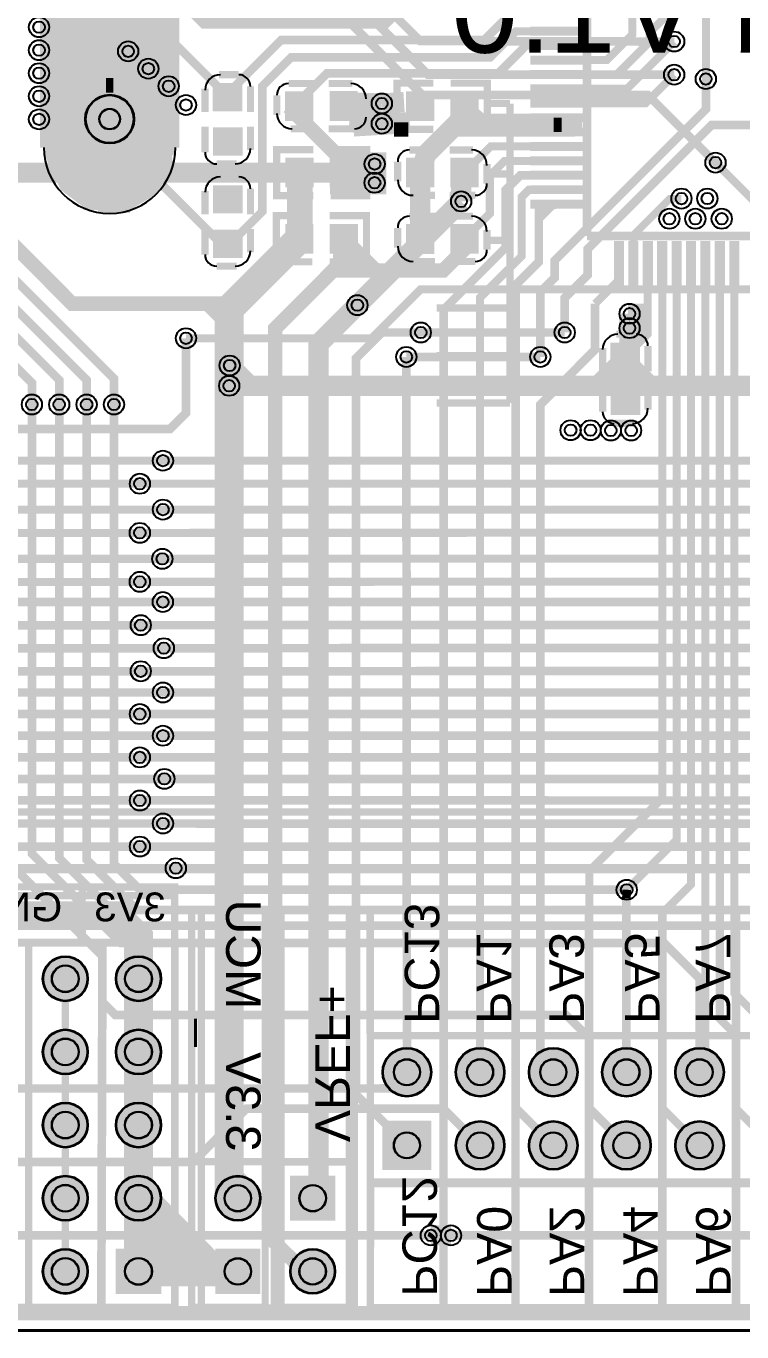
# Model space of a CAD drawing. Header units: millimetres. Extents: x -2 to 136, y -52 to 51.
# Drawn here: x 60.15 to 85, y -45.05 to 0.29 of the extents above; entities that cross this region are included whole.
import ezdxf

# ---------------------------------------------------------------- set-up
doc = ezdxf.new("R2010")
doc.units = ezdxf.units.MM
for name, color, linetype, true_color in [('BoardOutline', 7, 'Continuous', 0xff00ff), ('BottomLayer', 7, 'Continuous', 0x0000ff), ('BottomSilkLayer', 7, 'Continuous', 0x808000), ('BottomSolderLayer', 7, 'Continuous', 0xaa00ff), ('Hole', 7, 'Continuous', 0x222222), ('Multi-Layer', 7, 'Continuous', 0xc0c0c0), ('TopLayer', 7, 'Continuous', 0xff0000), ('TopPasterLayer', 7, 'Continuous', 0x808080), ('TopSilkLayer', 7, 'Continuous', 0xffff00), ('TopSolderLayer', 7, 'Continuous', 0x800080)]:
    doc.layers.add(name, color=color, linetype=linetype, true_color=true_color)
doc.styles.get("Standard").update_dxf_attribs({"font": 'arial.ttf'})

msp = doc.modelspace()

# ---------------------------------------------------------------- hatches: boundary and pattern name
at = {"layer": 'BottomSolderLayer'}
for points in [[(62.2, -2.941, 1), (63.901, -2.941, 1)], [(60.724, -32.789, 1), (62.299, -32.789, 1)], [(63.264, -32.789, 1), (64.839, -32.789, 1)], [(60.724, -35.329, 1), (62.299, -35.329, 1)], [(63.264, -35.329, 1), (64.839, -35.329, 1)], [(72.52, -36.035, 1), (74.221, -36.035, 1)], [(75.06, -36.035, 1), (76.761, -36.035, 1)], [(77.6, -36.035, 1), (79.301, -36.035, 1)], [(80.14, -36.035, 1), (81.842, -36.035, 1)], [(82.68, -36.035, 1), (84.382, -36.035, 1)], [(60.724, -37.869, 1), (62.299, -37.869, 1)], [(63.264, -37.869, 1), (64.839, -37.869, 1)], [(72.519, -39.424), (72.519, -37.722), (74.22, -37.722), (74.22, -39.424)], [(75.06, -38.575, 1), (76.761, -38.575, 1)], [(77.6, -38.575, 1), (79.301, -38.575, 1)], [(80.14, -38.575, 1), (81.842, -38.575, 1)], [(82.68, -38.575, 1), (84.382, -38.575, 1)], [(60.724, -40.409, 1), (62.299, -40.409, 1)], [(63.264, -40.409, 1), (64.839, -40.409, 1)], [(66.715, -40.411, 1), (68.286, -40.411, 1)], [(69.315, -39.624), (70.885, -39.624), (70.885, -41.194), (69.315, -41.194)], [(60.724, -42.949, 1), (62.299, -42.949, 1)], [(63.264, -43.736), (63.264, -42.162), (64.839, -42.162), (64.839, -43.736)], [(68.285, -43.737), (66.715, -43.737), (66.715, -42.166), (68.285, -42.166)], [(69.314, -42.949, 1), (70.884, -42.949, 1)]]:
    msp.add_hatch(color=256, dxfattribs=at).paths.add_polyline_path(points)
at = {"layer": 'Multi-Layer'}
for points in [[(62.225, -2.941, 1), (63.876, -2.941, 1)], [(60.749, -32.789, 1), (62.273, -32.789, 1)], [(63.289, -32.789, 1), (64.813, -32.789, 1)], [(60.749, -35.329, 1), (62.273, -35.329, 1)], [(63.289, -35.329, 1), (64.813, -35.329, 1)], [(72.545, -36.035, 1), (74.196, -36.035, 1)], [(75.085, -36.035, 1), (76.736, -36.035, 1)], [(77.625, -36.035, 1), (79.276, -36.035, 1)], [(80.165, -36.035, 1), (81.816, -36.035, 1)], [(82.705, -36.035, 1), (84.356, -36.035, 1)], [(60.749, -37.869, 1), (62.273, -37.869, 1)], [(63.289, -37.869, 1), (64.813, -37.869, 1)], [(72.544, -39.399), (72.544, -37.748), (74.195, -37.748), (74.195, -39.399)], [(75.085, -38.575, 1), (76.736, -38.575, 1)], [(77.625, -38.575, 1), (79.276, -38.575, 1)], [(80.165, -38.575, 1), (81.816, -38.575, 1)], [(82.705, -38.575, 1), (84.356, -38.575, 1)], [(60.749, -40.409, 1), (62.273, -40.409, 1)], [(63.289, -40.409, 1), (64.813, -40.409, 1)], [(66.741, -40.411, 1), (68.261, -40.411, 1)], [(69.34, -39.649), (70.86, -39.649), (70.86, -41.169), (69.34, -41.169)], [(60.749, -42.949, 1), (62.273, -42.949, 1)], [(63.289, -43.711), (63.289, -42.187), (64.813, -42.187), (64.813, -43.711)], [(68.26, -43.711), (66.74, -43.711), (66.74, -42.192), (68.26, -42.192)], [(69.339, -42.949, 1), (70.859, -42.949, 1)]]:
    msp.add_hatch(color=256, dxfattribs=at).paths.add_polyline_path(points)
at = {"layer": 'TopLayer'}
for points in [[(77.794, -0.041), (77.794, 0.259), (79.417, 0.259), (79.417, -0.041)], [(77.794, -0.541), (77.794, -0.241), (79.417, -0.241), (79.417, -0.541)], [(77.794, -1.041), (77.794, -0.741), (79.417, -0.741), (79.417, -1.041)], [(77.794, -1.541), (77.794, -1.241), (79.417, -1.241), (79.417, -1.541)], [(66.655, -2.644), (66.655, -1.714), (67.635, -1.714), (67.635, -2.644)], [(77.794, -2.041), (77.794, -1.741), (79.417, -1.741), (79.417, -2.041)], [(69.167, -2.002), (70.097, -2.002), (70.097, -2.981), (69.167, -2.981)], [(70.709, -1.996), (71.639, -1.996), (71.639, -2.976), (70.709, -2.976)], [(73.363, -2.007), (74.293, -2.007), (74.293, -2.987), (73.363, -2.987)], [(74.905, -2.007), (75.835, -2.007), (75.835, -2.987), (74.905, -2.987)], [(77.794, -2.541), (77.794, -2.241), (79.417, -2.241), (79.417, -2.541)], [(75.649, -2.751), (79.449, -2.751), (79.449, -3.5), (75.649, -3.5), (75.649, -2.751)], [(77.794, -3.041), (77.794, -2.741), (79.417, -2.741), (79.417, -3.041)], [(66.66, -4.185), (66.66, -3.256), (67.64, -3.256), (67.64, -4.185)], [(77.794, -3.541), (77.794, -3.241), (79.417, -3.241), (79.417, -3.541)], [(77.794, -4.041), (77.794, -3.741), (79.417, -3.741), (79.417, -4.041)], [(70.104, -5.291), (69.174, -5.291), (69.174, -4.311), (70.104, -4.311)], [(70.701, -4.1), (72.652, -4.1), (72.652, -5.55), (70.701, -5.55), (70.701, -4.1)], [(71.645, -5.291), (70.716, -5.291), (70.716, -4.311), (71.645, -4.311)], [(73.363, -4.31), (74.293, -4.31), (74.293, -5.29), (73.363, -5.29)], [(74.905, -4.305), (75.835, -4.305), (75.835, -5.285), (74.905, -5.285)], [(77.794, -4.541), (77.794, -4.241), (79.417, -4.241), (79.417, -4.541)], [(77.794, -5.041), (77.794, -4.741), (79.417, -4.741), (79.417, -5.041)], [(67.64, -5.263), (67.64, -6.193), (66.66, -6.193), (66.66, -5.263)], [(77.794, -5.541), (77.794, -5.241), (79.417, -5.241), (79.417, -5.541)], [(77.794, -6.041), (77.794, -5.741), (79.417, -5.741), (79.417, -6.041)], [(69.17, -6.607), (70.1, -6.607), (70.1, -7.586), (69.17, -7.586)], [(70.711, -6.607), (71.641, -6.607), (71.641, -7.586), (70.711, -7.586)], [(74.295, -7.595), (73.365, -7.595), (73.365, -6.615), (74.295, -6.615)], [(75.836, -7.59), (74.907, -7.59), (74.907, -6.61), (75.836, -6.61)], [(67.645, -6.805), (67.645, -7.735), (66.665, -7.735), (66.665, -6.805)], [(80.884, -8.828), (80.583, -8.828), (80.583, -7.205), (80.884, -7.205)], [(81.384, -8.828), (81.084, -8.828), (81.084, -7.205), (81.384, -7.205)], [(81.884, -8.828), (81.583, -8.828), (81.583, -7.205), (81.884, -7.205)], [(82.384, -8.828), (82.084, -8.828), (82.084, -7.205), (82.384, -7.205)], [(82.884, -8.828), (82.583, -8.828), (82.583, -7.205), (82.884, -7.205)], [(83.384, -8.828), (83.084, -8.828), (83.084, -7.205), (83.384, -7.205)], [(83.884, -8.828), (83.583, -8.828), (83.583, -7.205), (83.884, -7.205)], [(84.384, -8.828), (84.084, -8.828), (84.084, -7.205), (84.384, -7.205)], [(84.884, -8.828), (84.583, -8.828), (84.583, -7.205), (84.884, -7.205)], [(81.049, -9.35), (81.6, -9.35), (81.6, -10.351), (81.049, -10.351), (81.049, -9.35)], [(81.44, -10.722), (81.44, -11.652), (80.46, -11.652), (80.46, -10.722)], [(81.445, -12.263), (81.445, -13.193), (80.465, -13.193), (80.465, -12.263)]]:
    msp.add_hatch(color=256, dxfattribs=at).paths.add_polyline_path(points)
at = {"layer": 'TopPasterLayer'}
for points in [[(77.794, -0.041), (77.794, 0.259), (79.417, 0.259), (79.417, -0.041)], [(77.794, -0.541), (77.794, -0.241), (79.417, -0.241), (79.417, -0.541)], [(77.794, -1.041), (77.794, -0.741), (79.417, -0.741), (79.417, -1.041)], [(77.794, -1.541), (77.794, -1.241), (79.417, -1.241), (79.417, -1.541)], [(66.655, -2.644), (66.655, -1.714), (67.635, -1.714), (67.635, -2.644)], [(77.794, -2.041), (77.794, -1.741), (79.417, -1.741), (79.417, -2.041)], [(69.167, -2.002), (70.097, -2.002), (70.097, -2.981), (69.167, -2.981)], [(70.709, -1.996), (71.639, -1.996), (71.639, -2.976), (70.709, -2.976)], [(73.363, -2.007), (74.293, -2.007), (74.293, -2.987), (73.363, -2.987)], [(74.905, -2.007), (75.835, -2.007), (75.835, -2.987), (74.905, -2.987)], [(77.794, -2.541), (77.794, -2.241), (79.417, -2.241), (79.417, -2.541)], [(77.794, -3.041), (77.794, -2.741), (79.417, -2.741), (79.417, -3.041)], [(66.66, -4.185), (66.66, -3.256), (67.64, -3.256), (67.64, -4.185)], [(77.794, -3.541), (77.794, -3.241), (79.417, -3.241), (79.417, -3.541)], [(77.794, -4.041), (77.794, -3.741), (79.417, -3.741), (79.417, -4.041)], [(70.104, -5.291), (69.174, -5.291), (69.174, -4.311), (70.104, -4.311)], [(71.645, -5.291), (70.716, -5.291), (70.716, -4.311), (71.645, -4.311)], [(73.363, -4.31), (74.293, -4.31), (74.293, -5.29), (73.363, -5.29)], [(74.905, -4.305), (75.835, -4.305), (75.835, -5.285), (74.905, -5.285)], [(77.794, -4.541), (77.794, -4.241), (79.417, -4.241), (79.417, -4.541)], [(77.794, -5.041), (77.794, -4.741), (79.417, -4.741), (79.417, -5.041)], [(67.64, -5.263), (67.64, -6.193), (66.66, -6.193), (66.66, -5.263)], [(77.794, -5.541), (77.794, -5.241), (79.417, -5.241), (79.417, -5.541)], [(77.794, -6.041), (77.794, -5.741), (79.417, -5.741), (79.417, -6.041)], [(69.17, -6.607), (70.1, -6.607), (70.1, -7.586), (69.17, -7.586)], [(70.711, -6.607), (71.641, -6.607), (71.641, -7.586), (70.711, -7.586)], [(74.295, -7.595), (73.365, -7.595), (73.365, -6.615), (74.295, -6.615)], [(75.836, -7.59), (74.907, -7.59), (74.907, -6.61), (75.836, -6.61)], [(67.645, -6.805), (67.645, -7.735), (66.665, -7.735), (66.665, -6.805)], [(80.884, -8.828), (80.583, -8.828), (80.583, -7.205), (80.884, -7.205)], [(81.384, -8.828), (81.084, -8.828), (81.084, -7.205), (81.384, -7.205)], [(81.884, -8.828), (81.583, -8.828), (81.583, -7.205), (81.884, -7.205)], [(82.384, -8.828), (82.084, -8.828), (82.084, -7.205), (82.384, -7.205)], [(82.884, -8.828), (82.583, -8.828), (82.583, -7.205), (82.884, -7.205)], [(83.384, -8.828), (83.084, -8.828), (83.084, -7.205), (83.384, -7.205)], [(83.884, -8.828), (83.583, -8.828), (83.583, -7.205), (83.884, -7.205)], [(84.384, -8.828), (84.084, -8.828), (84.084, -7.205), (84.384, -7.205)], [(84.884, -8.828), (84.583, -8.828), (84.583, -7.205), (84.884, -7.205)], [(81.44, -10.722), (81.44, -11.652), (80.46, -11.652), (80.46, -10.722)], [(81.445, -12.263), (81.445, -13.193), (80.465, -13.193), (80.465, -12.263)]]:
    msp.add_hatch(color=256, dxfattribs=at).paths.add_polyline_path(points)
at = {"layer": 'TopSilkLayer'}
for points in [[(60.751, -4.2), (65.351, -4.2), (65.351, 3), (60.751, 3)], [(63.051, -6.1), (62.151, -6.1), (62.151, -3.6), (62.95, -4.1), (62.851, -5.5)], [(62.151, -6), (62.151, -3.8), (60.751, -4.1), (61.351, -5.4)], [(62.65, -4.1), (62.65, -6.2), (63.751, -6.2), (63.751, -3.8)], [(63.751, -6.1), (64.751, -5.5), (65.25, -4.5), (65.151, -3.7), (63.551, -4.1)]]:
    msp.add_hatch(color=256, dxfattribs=at).paths.add_polyline_path(points)
at = {"layer": 'TopSolderLayer'}
for points in [[(77.657, -0.046), (77.657, 0.264), (79.555, 0.264), (79.555, -0.046)], [(77.657, -0.545), (77.657, -0.236), (79.555, -0.236), (79.555, -0.545)], [(77.657, -1.046), (77.657, -0.736), (79.555, -0.736), (79.555, -1.046)], [(77.657, -1.545), (77.657, -1.236), (79.555, -1.236), (79.555, -1.545)], [(66.628, -2.668), (66.628, -1.69), (67.662, -1.69), (67.662, -2.668)], [(77.657, -2.046), (77.657, -1.736), (79.555, -1.736), (79.555, -2.046)], [(62.2, -2.941, 1), (63.901, -2.941, 1)], [(69.142, -1.976), (70.123, -1.976), (70.123, -3.007), (69.142, -3.007)], [(70.684, -1.971), (71.664, -1.971), (71.664, -3.002), (70.684, -3.002)], [(73.338, -1.981), (74.319, -1.981), (74.319, -3.012), (73.338, -3.012)], [(74.88, -1.981), (75.86, -1.981), (75.86, -3.012), (74.88, -3.012)], [(77.657, -2.545), (77.657, -2.236), (79.555, -2.236), (79.555, -2.545)], [(77.657, -3.046), (77.657, -2.736), (79.555, -2.736), (79.555, -3.046)], [(66.633, -4.21), (66.633, -3.231), (67.667, -3.231), (67.667, -4.21)], [(77.657, -3.545), (77.657, -3.236), (79.555, -3.236), (79.555, -3.545)], [(77.657, -4.046), (77.657, -3.736), (79.555, -3.736), (79.555, -4.046)], [(70.129, -5.316), (69.149, -5.316), (69.149, -4.285), (70.129, -4.285)], [(71.671, -5.316), (70.69, -5.316), (70.69, -4.285), (71.671, -4.285)], [(73.338, -4.285), (74.319, -4.285), (74.319, -5.316), (73.338, -5.316)], [(74.88, -4.28), (75.86, -4.28), (75.86, -5.311), (74.88, -5.311)], [(77.657, -4.545), (77.657, -4.236), (79.555, -4.236), (79.555, -4.545)], [(77.657, -5.046), (77.657, -4.736), (79.555, -4.736), (79.555, -5.046)], [(67.667, -5.239), (67.667, -6.217), (66.634, -6.217), (66.634, -5.239)], [(77.657, -5.545), (77.657, -5.236), (79.555, -5.236), (79.555, -5.545)], [(77.657, -6.046), (77.657, -5.736), (79.555, -5.736), (79.555, -6.046)], [(67.672, -6.781), (67.672, -7.759), (66.639, -7.759), (66.639, -6.781)], [(69.145, -6.581), (70.125, -6.581), (70.125, -7.612), (69.145, -7.612)], [(70.686, -6.581), (71.667, -6.581), (71.667, -7.612), (70.686, -7.612)], [(74.32, -7.62), (73.34, -7.62), (73.34, -6.589), (74.32, -6.589)], [(75.862, -7.615), (74.881, -7.615), (74.881, -6.584), (75.862, -6.584)], [(80.909, -8.853), (80.558, -8.853), (80.558, -7.179), (80.909, -7.179)], [(81.409, -8.853), (81.058, -8.853), (81.058, -7.179), (81.409, -7.179)], [(81.909, -8.853), (81.558, -8.853), (81.558, -7.179), (81.909, -7.179)], [(82.409, -8.853), (82.058, -8.853), (82.058, -7.179), (82.409, -7.179)], [(82.909, -8.853), (82.558, -8.853), (82.558, -7.179), (82.909, -7.179)], [(83.409, -8.853), (83.058, -8.853), (83.058, -7.179), (83.409, -7.179)], [(83.909, -8.853), (83.558, -8.853), (83.558, -7.179), (83.909, -7.179)], [(84.409, -8.853), (84.058, -8.853), (84.058, -7.179), (84.409, -7.179)], [(84.909, -8.853), (84.558, -8.853), (84.558, -7.179), (84.909, -7.179)], [(81.467, -10.698), (81.467, -11.676), (80.433, -11.676), (80.433, -10.698)], [(81.472, -12.239), (81.472, -13.217), (80.439, -13.217), (80.439, -12.239)], [(60.724, -32.789, 1), (62.299, -32.789, 1)], [(63.264, -32.789, 1), (64.839, -32.789, 1)], [(60.724, -35.329, 1), (62.299, -35.329, 1)], [(63.264, -35.329, 1), (64.839, -35.329, 1)], [(72.52, -36.035, 1), (74.221, -36.035, 1)], [(75.06, -36.035, 1), (76.761, -36.035, 1)], [(77.6, -36.035, 1), (79.301, -36.035, 1)], [(80.14, -36.035, 1), (81.842, -36.035, 1)], [(82.68, -36.035, 1), (84.382, -36.035, 1)], [(60.724, -37.869, 1), (62.299, -37.869, 1)], [(63.264, -37.869, 1), (64.839, -37.869, 1)], [(72.519, -39.424), (72.519, -37.722), (74.22, -37.722), (74.22, -39.424)], [(75.06, -38.575, 1), (76.761, -38.575, 1)], [(77.6, -38.575, 1), (79.301, -38.575, 1)], [(80.14, -38.575, 1), (81.842, -38.575, 1)], [(82.68, -38.575, 1), (84.382, -38.575, 1)], [(60.724, -40.409, 1), (62.299, -40.409, 1)], [(63.264, -40.409, 1), (64.839, -40.409, 1)], [(66.715, -40.411, 1), (68.286, -40.411, 1)], [(69.315, -39.624), (70.885, -39.624), (70.885, -41.194), (69.315, -41.194)], [(60.724, -42.949, 1), (62.299, -42.949, 1)], [(63.264, -43.736), (63.264, -42.162), (64.839, -42.162), (64.839, -43.736)], [(68.285, -43.737), (66.715, -43.737), (66.715, -42.166), (68.285, -42.166)], [(69.314, -42.949, 1), (70.884, -42.949, 1)]]:
    msp.add_hatch(color=256, dxfattribs=at).paths.add_polyline_path(points)

# ---------------------------------------------------------------- linework, layer by layer
at = {"layer": 'BoardOutline', "const_width": 0.1}
msp.add_lwpolyline([(127, -45), (8, -45)], dxfattribs=at)
at = {"layer": 'BottomLayer'}
for points, const_width in [([(84.082, -4.453), (81.729, -2.1), (80.9, -2.1), (73.9, -2.1), (69.35, 2.45), (66.251, 5.549), (66.251, 10.351)], 0.3), ([(82.65, -1.4), (74.101, -1.4), (67.899, 4.799), (67.899, 10.3)], 0.3), ([(82.65, -0.25), (73.834, -0.233), (69.2, 4.4), (69.2, 10.3)], 0.3), ([(80.249, 3.099), (83.051, 3.099), (83.55, 2.6), (83.749, 2.401), (83.749, -1.549)], 0.28), ([(88.73, -2.151), (88.73, -7.52), (87.6, -8.65), (87.4, -8.85), (84.65, -8.85), (73.85, -8.85), (72.45, -10.25), (72.149, -10.551), (65.7, -10.551)], 0.28), ([(71.45, -4.801), (55.006, -4.801)], 0.7), ([(72.25, -4.501), (71.951, -4.801), (70.599, -4.801)], 0.7), ([(72.248, -5.151), (71.897, -4.801), (70.95, -4.801)], 0.7), ([(71.9, -4.8), (72.2, -4.5)], 0.5), ([(72.25, -4.501), (72.25, -5.149), (72.248, -5.151)], 0.7), ([(71.45, -4.801), (71.897, -4.801), (72.248, -5.151)], 0.5), ([(75.253, -5.799), (71.65, -9.4)], 0.7), ([(67.2, -12.2), (67.5, -12.2), (93.2, -12.2), (94.1, -11.3), (94.1, -6.901)], 0.7), ([(81.1, -9.7), (81.1, -12.2)], 0.7), ([(81.1, -10.2), (81.1, -9.7)], 0.7), ([(73.851, -10.351), (78.849, -10.351)], 0.3), ([(67.216, -11.499), (67.216, -12.184), (67.201, -12.2)], 0.7), ([(67.216, -11.499), (67.917, -12.2), (68.4, -12.2)], 0.7), ([(78.001, -11.199), (73.35, -11.199)], 0.3), ([(80.899, -11.3), (80, -12.2), (79.7, -12.2)], 0.7), ([(80.899, -11.3), (81.798, -12.2), (82.2, -12.2)], 0.7), ([(80.991, -38.575), (79.7, -37.284), (79.7, -34.85), (78.9, -34.05), (63.25, -34.05), (62.8, -33.6), (62.8, -32), (59.401, -28.601), (59.401, -12.85)], 0.3), ([(83.531, -36.035), (83.531, -32.781), (82.3, -31.55), (63.45, -31.55), (60.351, -28.45), (60.351, -12.85)], 0.3), ([(88.611, -36.035), (88.611, -32.66), (86.9, -30.95), (63.65, -30.95), (61.3, -28.6), (61.3, -12.85)], 0.3), ([(88.611, -38.575), (89.901, -37.285), (89.901, -31.552), (88.75, -30.401), (64.003, -30.401), (62.25, -28.651), (62.25, -12.85)], 0.3), ([(81.001, -29.7), (64.1, -29.7), (63.5, -29.1), (63.2, -28.8), (63.2, -12.85)], 0.3), ([(64.9, -14.801), (101.7, -14.8)], 0.28), ([(64.1, -15.601), (103.7, -15.6)], 0.28), ([(64.9, -16.5), (100.3, -16.5)], 0.28), ([(64.097, -17.308), (98.5, -17.3)], 0.28), ([(64.879, -18.209), (100.7, -18.2)], 0.28), ([(64.097, -19.009), (98.999, -18.999)], 0.28), ([(64.897, -19.708), (98.2, -19.7)], 0.3), ([(64.13, -20.513), (97.3, -20.5)], 0.3), ([(64.93, -21.313), (96.2, -21.3)], 0.3), ([(64.13, -22.113), (95.5, -22.1)], 0.3), ([(64.9, -22.85), (92.95, -22.85)], 0.3), ([(64.1, -23.599), (92.25, -23.6)], 0.3), ([(64.9, -24.351), (91.5, -24.35)], 0.3), ([(64.1, -25.103), (90.75, -25.1)], 0.3), ([(64.95, -25.85), (90.1, -25.85)], 0.3), ([(64.1, -26.599), (89.25, -26.6)], 0.3), ([(64.9, -27.399), (88.65, -27.4)], 0.3), ([(64.1, -28.199), (87.9, -28.2)], 0.3), ([(65.349, -28.951), (87.25, -28.95)], 0.3), ([(73.371, -36.035), (72.806, -36.6), (54.64, -36.6)], 0.3), ([(72.451, -36.599), (73.801, -36.599)], 0.3), ([(75.911, -38.575), (74.636, -37.3), (67.8, -37.3), (65.95, -39.15), (53.645, -39.15)], 0.3), ([(116.551, -38.575), (116.551, -43.299), (115.45, -44.4), (57.7, -44.4)], 0.5), ([(51.959, -41.7), (74.201, -41.699)], 0.3), ([(74.9, -41.699), (74.201, -41.699)], 0.7)]:
    msp.add_lwpolyline(points, dxfattribs=dict(at, const_width=const_width))
at = {"layer": 'BottomSilkLayer'}
for points, const_width in [([(65.301, -31.501), (65.301, -29.901), (55.151, -29.901), (55.15, -31.55)], 0.25), ([(62.05, -29.95), (62.05, -31.5)], 0.25), ([(65.9, -39.15), (65.9, -30.4)], 0.25), ([(65.9, -30.4), (68.45, -30.4)], 0.25), ([(68.45, -30.4), (68.45, -39.15)], 0.25), ([(69, -39.15), (69, -30.4)], 0.25), ([(69, -30.4), (71.55, -30.4)], 0.25), ([(71.55, -30.4), (71.55, -39.15)], 0.25), ([(72.083, -34.708), (72.083, -30.396), (122.882, -30.396), (122.882, -34.758)], 0.25), ([(74.632, -30.507), (74.632, -44.058)], 0.28), ([(77.133, -30.408), (77.133, -44.158)], 0.28), ([(79.682, -30.358), (79.682, -44.158)], 0.28), ([(82.232, -30.358), (82.232, -44.158)], 0.28), ([(84.783, -30.408), (84.783, -44.108), (84.733, -44.158)], 0.28), ([(60.25, -31.55), (55.2, -31.55), (55.15, -31.6)], 0.25), ([(65.3, -31.55), (65.3, -44.2), (60.2, -44.2)], 0.25), ([(60.25, -31.55), (65.3, -31.55)], 0.25), ([(62.8, -31.6), (62.761, -44.145)], 0.3), ([(122.898, -34.76), (72.099, -34.76)], 0.25), ([(72.099, -34.76), (72.099, -39.91)], 0.25), ([(65.9, -39.1), (65.9, -39.141), (68.45, -39.141), (68.45, -38.938)], 0.25), ([(68.45, -39.1), (68.45, -44.2)], 0.25), ([(69, -39.1), (69, -44.2), (71.55, -44.2), (71.55, -39.1)], 0.25), ([(68.45, -44.2), (65.9, -44.2), (65.9, -39.15)], 0.25), ([(69, -39.15), (71.55, -39.15)], 0.25), ([(122.848, -39.76), (122.848, -39.91), (72.099, -39.91), (72.1, -39.857)], 0.25), ([(122.848, -39.91), (122.848, -44.21), (72.099, -44.21), (72.099, -39.91)], 0.25), ([(55.15, -44.2), (60.2, -44.2)], 0.25)]:
    msp.add_lwpolyline(points, dxfattribs=dict(at, const_width=const_width))
at = {"layer": 'BottomSolderLayer'}
for centre, radius in [((63.051, -2.941), 0.851), ((63.051, -2.941), 0.361), ((61.511, -32.789), 0.787), ((64.051, -32.789), 0.787), ((61.511, -32.789), 0.472), ((64.051, -32.789), 0.472), ((61.511, -35.329), 0.787), ((61.511, -35.329), 0.472), ((64.051, -35.329), 0.787), ((64.051, -35.329), 0.472), ((73.371, -36.035), 0.851), ((75.911, -36.035), 0.851), ((78.451, -36.035), 0.851), ((80.991, -36.035), 0.851), ((83.531, -36.035), 0.851), ((73.371, -36.035), 0.458), ((75.911, -36.035), 0.458), ((78.451, -36.035), 0.458), ((80.991, -36.035), 0.458), ((83.531, -36.035), 0.458), ((61.511, -37.869), 0.787), ((64.051, -37.869), 0.787), ((61.511, -37.869), 0.472), ((64.051, -37.869), 0.472), ((75.911, -38.575), 0.851), ((78.451, -38.575), 0.851), ((80.991, -38.575), 0.851), ((83.531, -38.575), 0.851), ((73.37, -38.573), 0.458), ((75.911, -38.575), 0.458), ((78.451, -38.575), 0.458), ((80.991, -38.575), 0.458), ((83.531, -38.575), 0.458), ((61.511, -40.409), 0.787), ((64.051, -40.409), 0.787), ((67.501, -40.411), 0.785), ((61.511, -40.409), 0.472), ((64.051, -40.409), 0.472), ((67.501, -40.411), 0.465), ((70.1, -40.409), 0.465), ((61.511, -42.949), 0.787), ((61.511, -42.949), 0.472), ((64.051, -42.949), 0.472), ((67.5, -42.951), 0.465), ((70.099, -42.949), 0.785), ((70.099, -42.949), 0.465)]:
    msp.add_circle(centre, radius, dxfattribs=at)
at = {"layer": 'Hole'}
for centre in [(60.599, 0.251), (60.599, -0.549), (63.693, -0.589), (82.649, -0.249), (60.599, -1.349), (64.394, -1.191), (82.649, -1.4), (83.749, -1.549), (65.1, -1.801), (60.599, -2.149), (65.7, -2.451), (72.499, -2.4), (60.599, -2.949), (72.499, -3.101), (72.25, -4.501), (84.082, -4.453), (72.248, -5.151), (75.253, -5.799), (82.901, -5.702), (83.8, -5.7), (82.482, -6.401), (83.383, -6.401), (84.3, -6.401), (71.651, -9.401), (81.1, -9.7), (65.7, -10.551), (73.851, -10.351), (78.849, -10.351), (81.1, -10.198), (67.216, -11.499), (73.35, -11.199), (78.001, -11.199), (67.201, -12.2), (60.351, -12.85), (61.3, -12.85), (62.25, -12.85), (63.2, -12.85), (79.053, -13.744), (79.746, -13.744), (80.452, -13.752), (81.153, -13.752), (64.9, -14.801), (64.1, -15.601), (64.9, -16.5), (64.097, -17.308), (64.879, -18.209), (64.097, -19.009), (64.897, -19.708), (64.13, -20.513), (64.93, -21.313), (64.13, -22.113), (64.9, -22.85), (64.1, -23.599), (64.9, -24.351), (64.1, -25.103), (64.95, -25.85), (64.1, -26.599), (64.9, -27.399), (64.1, -28.199), (65.349, -28.951), (81.001, -29.7), (74.201, -41.699), (74.9, -41.699)]:
    msp.add_circle(centre, 0.2, dxfattribs=at)
at = {"layer": 'Multi-Layer'}
for centre, radius in [((60.599, 0.251), 0.35), ((82.649, -0.249), 0.35), ((60.599, -0.549), 0.35), ((63.693, -0.589), 0.35), ((64.394, -1.191), 0.35), ((60.599, -1.349), 0.35), ((82.649, -1.4), 0.35), ((83.749, -1.549), 0.35), ((60.599, -2.149), 0.35), ((65.1, -1.801), 0.35), ((63.051, -2.941), 0.826), ((65.7, -2.451), 0.35), ((72.499, -2.4), 0.35), ((60.599, -2.949), 0.35), ((63.051, -2.941), 0.351), ((72.499, -3.101), 0.35), ((72.25, -4.501), 0.35), ((84.082, -4.453), 0.35), ((72.248, -5.151), 0.35), ((82.901, -5.702), 0.35), ((83.8, -5.7), 0.35), ((75.253, -5.799), 0.35), ((82.482, -6.401), 0.35), ((83.383, -6.401), 0.35), ((84.3, -6.401), 0.35), ((71.651, -9.401), 0.35), ((81.1, -9.7), 0.35), ((81.1, -10.198), 0.35), ((65.7, -10.551), 0.35), ((73.851, -10.351), 0.35), ((78.849, -10.351), 0.35), ((73.35, -11.199), 0.35), ((78.001, -11.199), 0.35), ((67.216, -11.499), 0.35), ((67.201, -12.2), 0.35), ((60.351, -12.85), 0.35), ((61.3, -12.85), 0.35), ((62.25, -12.85), 0.35), ((63.2, -12.85), 0.35), ((79.053, -13.744), 0.35), ((79.746, -13.744), 0.35), ((80.452, -13.752), 0.35), ((81.153, -13.752), 0.35), ((64.9, -14.801), 0.35), ((64.1, -15.601), 0.35), ((64.9, -16.5), 0.35), ((64.097, -17.308), 0.35), ((64.879, -18.209), 0.35), ((64.097, -19.009), 0.35), ((64.897, -19.708), 0.35), ((64.13, -20.513), 0.35), ((64.93, -21.313), 0.35), ((64.13, -22.113), 0.35), ((64.9, -22.85), 0.35), ((64.1, -23.599), 0.35), ((64.9, -24.351), 0.35), ((64.1, -25.103), 0.35), ((64.95, -25.85), 0.35), ((64.1, -26.599), 0.35), ((64.9, -27.399), 0.35), ((64.1, -28.199), 0.35), ((65.349, -28.951), 0.35), ((81.001, -29.7), 0.35), ((61.511, -32.789), 0.762), ((64.051, -32.789), 0.762), ((61.511, -32.789), 0.457), ((64.051, -32.789), 0.457), ((61.511, -35.329), 0.762), ((61.511, -35.329), 0.457), ((64.051, -35.329), 0.762), ((64.051, -35.329), 0.457), ((73.371, -36.035), 0.826), ((75.911, -36.035), 0.826), ((78.451, -36.035), 0.826), ((80.991, -36.035), 0.826), ((83.531, -36.035), 0.826), ((73.371, -36.035), 0.445), ((75.911, -36.035), 0.445), ((78.451, -36.035), 0.445), ((80.991, -36.035), 0.445), ((83.531, -36.035), 0.445), ((61.511, -37.869), 0.762), ((64.051, -37.869), 0.762), ((61.511, -37.869), 0.457), ((64.051, -37.869), 0.457), ((75.911, -38.575), 0.826), ((78.451, -38.575), 0.826), ((80.991, -38.575), 0.826), ((83.531, -38.575), 0.826), ((73.37, -38.573), 0.445), ((75.911, -38.575), 0.445), ((78.451, -38.575), 0.445), ((80.991, -38.575), 0.445), ((83.531, -38.575), 0.445), ((61.511, -40.409), 0.762), ((64.051, -40.409), 0.762), ((67.501, -40.411), 0.76), ((61.511, -40.409), 0.457), ((64.051, -40.409), 0.457), ((67.501, -40.411), 0.45), ((70.1, -40.409), 0.45), ((74.201, -41.699), 0.35), ((74.9, -41.699), 0.35), ((61.511, -42.949), 0.762), ((61.511, -42.949), 0.457), ((64.051, -42.949), 0.457), ((67.5, -42.951), 0.45), ((70.099, -42.949), 0.76), ((70.099, -42.949), 0.45)]:
    msp.add_circle(centre, radius, dxfattribs=at)
at = {"layer": 'TopLayer'}
for points, const_width in [([(38.461, 16.51), (36.65, 14.699), (36.65, 6.197), (37.751, 5.1), (39.2, 5.1), (39.7, 4.6), (39.7, 3.099), (40.3, 2.499), (41.999, 2.499), (43.5, 1.001), (43.5, -7.958), (52.138, -16.5), (64.9, -16.5)], 0.28), ([(63.2, -12.85), (63.2, -11.95), (58.4, -7.15), (58.4, 13.85)], 0.3), ([(62.25, -12.85), (62.25, -12), (57.8, -7.55), (57.8, 12.1)], 0.3), ([(61.3, -12.85), (61.3, -12.001), (57.15, -7.85), (57.15, 9.751)], 0.3), ([(38.461, 8.89), (39.751, 7.6), (41.75, 7.6), (44.9, 4.45), (44.9, -7.2), (52.501, -14.801), (64.9, -14.801)], 0.28), ([(60.351, -12.85), (60.351, -12.1), (56.5, -8.25), (56.5, 7.2)], 0.3), ([(67.201, -9.535), (67.285, -9.35), (61.748, -9.35), (59.35, -6.946), (59.35, 4.856), (60.705, 6.198), (66.162, 6.198), (66.657, 6.706)], 0.5), ([(41.001, 6.35), (44.2, 3.151), (44.2, -0.7), (44.2, -7.6), (45.5, -8.9), (52.201, -15.601), (64.1, -15.601)], 0.28), ([(73.835, 1.697), (72.589, 0.45), (66.349, 0.45), (65.8, 1.001), (65.801, 6.198)], 0.5), ([(65.349, -28.951), (33.951, -28.951), (32.2, -27.2), (32.2, -2.05), (38.149, 3.899), (38.461, 3.81)], 0.3), ([(64.1, -28.199), (34.399, -28.199), (32.75, -26.55), (32.75, -2.6), (37.9, 2.55), (39.3, 2.55), (40.58, 1.27), (41.001, 1.27)], 0.3), ([(78.606, -0.892), (80.308, -0.892), (81.2, 0), (81.2, 0.867), (82.631, 2.299)], 0.28), ([(63.051, 1.941), (67.15, -2.159), (67.15, -2.179)], 0.3), ([(64.9, -27.399), (34.799, -27.399), (33.3, -25.9), (33.3, -3.15), (37.72, 1.27), (38.461, 1.27)], 0.3), ([(82.631, 0.899), (81.8, 0.068), (81.8, -0.25), (80.658, -1.392), (78.606, -1.392)], 0.28), ([(76.768, 0.518), (76.768, 0.518), (76.05, -0.2), (69, -0.2), (67.076, -2.123), (67.15, -2.18)], 0.3), ([(64.1, -26.599), (35.299, -26.599), (33.85, -25.15), (33.85, -3.7), (37.55, 0), (39.731, 0), (41.001, -1.27)], 0.3), ([(77.063, 0.013), (77.063, 0.013), (76.25, -0.8), (69.35, -0.8), (68.35, -1.8), (68.35, -6.15), (67.218, -7.282), (67.15, -7.27)], 0.3), ([(77.064, 0.013), (77.16, 0.109), (78.606, 0.109)], 0.28), ([(77.407, -0.493), (77.407, -0.493), (76.55, -1.35), (70.6, -1.35), (69.632, -2.318), (69.632, -2.492)], 0.3), ([(77.407, -0.493), (77.508, -0.391), (78.606, -0.391)], 0.28), ([(82.649, -0.249), (81.008, -1.89), (78.606, -1.89)], 0.28), ([(64.95, -25.85), (35.9, -25.85), (34.4, -24.35), (34.4, -4.55), (37.68, -1.27), (38.461, -1.27)], 0.3), ([(82.649, -1.4), (81.659, -2.39), (78.606, -2.39)], 0.28), ([(83.75, -1.55), (83.75, -2.6), (78.5, -7.85), (78.5, -8.45), (78, -8.95), (78, -10.1)], 0.3), ([(71.192, -4.803), (71.192, -4.435), (69.449, -2.693), (69.647, -2.495)], 0.51), ([(71.17, -2.35), (72.5, -2.4)], 0.7), ([(72.5, -2.4), (73.27, -2.35)], 0.7), ([(73.83, -4.801), (74.044, -4.158), (75.446, -2.756), (75.37, -2.502)], 0.7), ([(75.37, -2.503), (76.149, -3.175), (76.149, -3.299)], 0.5), ([(64.1, -25.103), (36.503, -25.103), (34.95, -23.55), (34.95, -5.2), (37.6, -2.55), (39.741, -2.55), (41.001, -3.81)], 0.3), ([(71.368, -3.051), (72.5, -3.1)], 0.7), ([(71.57, -3.148), (73.155, -3.051)], 0.7), ([(72.5, -3.1), (73.468, -3.051)], 0.7), ([(67.15, -7.269), (66.919, -7.269), (66.25, -6.6), (63.051, -3.401), (63.051, -2.941)], 0.3), ([(73.104, -3.1), (71.518, -3.198)], 0.7), ([(72.917, -3.299), (73.417, -3.299)], 0.5), ([(74.826, -3.5), (75.027, -3.299), (79.206, -3.299)], 0.5), ([(78.606, -2.891), (78.606, -3.391)], 0.28), ([(90.8, -3.15), (83.95, -3.15), (79.65, -7.45), (79.65, -8.35), (78.85, -9.15), (78.85, -10.35)], 0.3), ([(64.9, -24.351), (37.051, -24.351), (35.5, -22.8), (35.5, -6.05), (37.74, -3.81), (38.461, -3.81)], 0.3), ([(78.606, -3.891), (76.279, -3.891), (75.37, -4.801)], 0.28), ([(69.653, -7.1), (69.653, -4.801), (69.658, -4.709)], 0.9), ([(71.179, -4.801), (71.933, -4.801), (72.25, -4.5)], 0.5), ([(73.83, -7.1), (73.83, -4.8)], 0.7), ([(75.37, -4.801), (75.256, -4.915), (75.253, -5.799)], 0.7), ([(78.606, -4.392), (76.758, -4.392), (76.4, -4.75), (76.25, -4.9), (76.25, -6.05), (76.25, -6.219), (75.37, -7.099)], 0.28), ([(84.082, -4.453), (86.233, -6.604), (86.233, -8.016)], 0.28), ([(64.1, -23.599), (37.549, -23.599), (36.05, -22.1), (36.05, -6.65), (37.6, -5.1), (39.751, -5.1), (41.001, -6.35)], 0.3), ([(77.135, -5.065), (77.135, -5.065), (76.8, -5.4), (76.8, -7.4), (74.65, -9.55), (74.65, -37.314), (75.911, -38.575)], 0.3), ([(77.135, -5.065), (77.308, -4.892), (78.606, -4.892)], 0.3), ([(77.351, -5.9), (77.351, -5.649), (77.5, -5.5), (77.61, -5.39), (78.606, -5.39)], 0.28), ([(77.35, -5.9), (77.35, -5.9), (77.35, -7.7), (75.911, -9.139), (75.911, -36.035)], 0.28), ([(78.606, -5.89), (77.95, -6.05), (77.95, -7.899), (77.15, -8.7), (77.15, -37.275), (78.451, -38.575)], 0.3), ([(78, -6.35), (78.4, -5.95)], 0.3), ([(81.234, -8.016), (81.234, -6.966), (82.498, -5.702), (82.901, -5.702)], 0.26), ([(64.9, -22.85), (38, -22.85), (36.6, -21.45), (36.6, -8.211), (38.461, -6.35)], 0.3), ([(67.2, -12.501), (67.201, -9.535), (69.639, -7.097)], 1), ([(71.176, -7.102), (71.05, -7.278), (71.05, -7.951), (68.8, -10.211), (68.8, -41.961), (69.819, -42.969), (70.3, -42.969)], 0.5), ([(71.192, -7.105), (72.289, -8.202), (74.623, -8.202), (75.492, -7.333), (75.37, -7.1)], 0.5), ([(38.461, -8.89), (39.751, -7.6), (42.4, -7.6), (52.107, -17.308), (64.097, -17.308)], 0.28), ([(71.176, -7.823), (71.91, -7.823), (72.289, -8.202)], 0.5), ([(72.289, -8.202), (70.8, -8.202), (70.526, -8.476)], 0.5), ([(82.233, -8.016), (82.233, -26.517), (79.7, -29.05), (79.7, -37.284), (80.991, -38.575)], 0.28), ([(79.901, -9.35), (80.734, -8.517), (80.734, -8.016)], 0.28), ([(80.95, -11.189), (81.732, -10.406), (81.732, -8.016)], 0.28), ([(82.733, -8.016), (82.733, -27.968), (81.001, -29.7)], 0.28), ([(83.233, -8.016), (83.233, -29.517), (82.25, -30.5), (82.25, -37.294), (83.531, -38.575)], 0.28), ([(83.734, -8.016), (83.734, -35.832), (83.531, -36.035)], 0.28), ([(84.234, -8.016), (84.234, -34.184), (84.8, -34.75), (84.8, -37.305), (86.071, -38.575)], 0.28), ([(84.735, -8.016), (84.735, -33.285), (86.071, -34.621), (86.071, -36.035)], 0.28), ([(41.001, -8.89), (39.7, -10.191), (39.7, -12.2), (40.201, -12.7), (45.499, -12.7), (51.808, -19.009), (64.097, -19.009)], 0.28), ([(71.65, -9.4), (70.3, -10.749), (70.3, -40.429)], 0.7), ([(66.299, -9.35), (67.198, -10.249), (67.201, -10.249)], 0.3), ([(79.9, -9.351), (79.9, -9.351), (79.9, -10.946), (78.001, -12.86), (78.001, -35.499), (78.451, -36.035)], 0.3), ([(81.1, -9.7), (81.1, -11.125), (81.1, -11.184)], 0.7), ([(78.001, -10.099), (78, -11.2)], 0.3), ([(81.1, -10.2), (81.552, -10.201), (81.654, -10.099)], 0.3), ([(65.7, -10.551), (65.7, -13.15), (65.3, -13.55), (65.149, -13.701), (60.899, -13.701)], 0.3), ([(73.851, -10.351), (72.499, -10.351), (71.6, -11.25), (71.6, -36.805), (73.371, -38.575)], 0.3), ([(80.95, -11.189), (81.1, -11.039), (81.1, -10.198)], 0.3), ([(81.1, -10.7), (81.6, -10.2)], 0.3), ([(41.001, -11.43), (45.23, -11.43), (52.009, -18.209), (64.879, -18.209)], 0.28), ([(73.371, -36.035), (73.35, -11.2)], 0.3), ([(67.2, -13.2), (67.2, -12.501)], 1), ([(67.201, -40.429), (67.2, -13.2)], 1), ([(60.899, -13.701), (53, -13.701)], 0.3), ([(41.001, -13.97), (39.7, -15.271), (39.7, -19.8), (40.2, -20.3), (49.9, -20.3), (50.913, -21.313), (64.93, -21.313)], 0.3), ([(41.001, -16.51), (48.21, -16.51), (51.408, -19.708), (64.897, -19.708)], 0.3), ([(41.001, -19.05), (49.65, -19.05), (51.113, -20.513), (64.13, -20.513)], 0.3), ([(43.929, -21.798), (43.929, -21.57), (44.7, -20.8), (49.2, -20.8), (50.513, -22.113), (64.13, -22.113)], 0.3), ([(81, -29.7), (80.991, -30)], 0.3), ([(80.991, -30), (80.991, -36.035)], 0.3), ([(46.8, -30.599), (63.299, -30.599), (64.051, -31.351), (64.051, -32.789)], 1), ([(64.051, -32.789), (64.051, -42.949)], 1), ([(61.511, -32.789), (61.511, -42.949)], 0.25), ([(74.9, -41.699), (116.901, -41.699), (117.85, -40.75), (117.85, -37.85), (116.551, -36.551), (116.551, -36.035)], 0.3), ([(67.201, -42.951), (67.067, -43.084), (64.051, -40.02), (64.051, -37.869)], 0.7), ([(67.318, -39.499), (67.917, -40.089)], 0.5), ([(64.051, -40.409), (64.051, -41.372), (65.649, -42.969)], 0.7), ([(64.051, -40.409), (66.612, -42.969), (67.201, -42.969)], 0.7), ([(74.201, -41.699), (74.9, -41.699)], 0.7), ([(64.051, -42.949), (64.072, -42.969), (67.201, -42.969)], 1)]:
    msp.add_lwpolyline(points, dxfattribs=dict(at, const_width=const_width))
at = {"layer": 'TopSilkLayer'}
for points, const_width in [([(79.622, 7.219), (79.622, -7)], 0.305), ([(60.765, 2.929), (60.765, -3.929)], 0.254), ([(65.337, -3.929), (65.337, 2.929)], 0.254), ([(66.845, -1.4), (67.531, -1.4)], 0.25), ([(61.781, -1.516), (64.321, -1.516)], 0.254), ([(63.051, -1.516), (63.051, -2.024)], 0.254), ([(66.363, -2.695), (66.363, -1.882)], 0.25), ([(67.938, -1.806), (67.938, -2.67), (67.938, -2.695)], 0.25), ([(69.261, -1.704), (70.124, -1.704), (70.15, -1.704)], 0.25), ([(70.658, -1.704), (71.471, -1.704)], 0.25), ([(74.282, -1.696), (73.028, -1.696), (73.028, -3.297), (74.282, -3.297)], 0.25), ([(74.884, -1.696), (74.9, -1.696), (76.162, -1.696), (76.162, -3.297), (74.884, -3.297)], 0.25), ([(68.854, -2.797), (68.854, -2.111)], 0.25), ([(71.953, -2.187), (71.953, -2.873)], 0.25), ([(76.95, -2.4), (76.2, -2.4)], 0.25), ([(76.95, -2.4), (76.95, -12.8)], 0.25), ([(66.363, -4.092), (66.363, -3.228), (66.363, -3.203)], 0.25), ([(67.938, -3.203), (67.938, -4.016)], 0.25), ([(70.15, -3.279), (69.337, -3.279)], 0.25), ([(71.547, -3.279), (70.683, -3.279), (70.658, -3.279)], 0.25), ([(70.125, -5.601), (70.109, -5.601), (68.847, -5.601), (68.847, -4.001), (70.125, -4.001)], 0.25), ([(70.727, -5.601), (71.981, -5.601), (71.981, -4.001), (70.727, -4.001)], 0.25), ([(73.457, -4.013), (74.321, -4.013), (74.346, -4.013)], 0.25), ([(74.854, -4.013), (75.667, -4.013)], 0.25), ([(67.455, -4.498), (66.769, -4.498)], 0.25), ([(73.051, -5.105), (73.051, -4.42)], 0.25), ([(76.149, -4.496), (76.149, -5.182)], 0.25), ([(66.845, -4.95), (67.531, -4.95)], 0.25), ([(76.15, -4.85), (76.95, -4.85)], 0.25), ([(66.363, -6.246), (66.363, -5.433)], 0.25), ([(67.938, -5.357), (67.938, -6.22), (67.938, -6.246)], 0.25), ([(74.346, -5.588), (73.533, -5.588)], 0.25), ([(75.743, -5.588), (74.879, -5.588), (74.854, -5.588)], 0.25), ([(70.089, -6.296), (68.835, -6.296), (68.835, -7.897), (70.089, -7.897)], 0.25), ([(70.691, -6.296), (70.706, -6.296), (71.969, -6.296), (71.969, -7.897), (70.691, -7.897)], 0.25), ([(73.457, -6.312), (74.321, -6.312), (74.346, -6.312)], 0.25), ([(74.854, -6.312), (75.667, -6.312)], 0.25), ([(66.363, -7.643), (66.363, -6.779), (66.363, -6.754)], 0.25), ([(67.938, -6.754), (67.938, -7.567)], 0.25), ([(73.051, -7.404), (73.051, -6.718)], 0.25), ([(76.149, -6.795), (76.149, -7.48)], 0.25), ([(76.15, -7.15), (76.95, -7.15)], 0.25), ([(93.84, -7), (79.622, -7)], 0.305), ([(67.455, -8.049), (66.769, -8.049)], 0.25), ([(74.346, -7.887), (73.533, -7.887)], 0.25), ([(75.743, -7.887), (74.879, -7.887), (74.854, -7.887)], 0.25), ([(74.4, -9.5), (76.95, -9.5)], 0.25), ([(80.645, -10.409), (81.331, -10.409)], 0.25), ([(80.163, -11.704), (80.163, -10.892)], 0.25), ([(81.737, -10.815), (81.737, -11.679), (81.737, -11.704)], 0.25), ([(74.4, -11.15), (76.9, -11.15)], 0.25), ([(80.163, -13.101), (80.163, -12.238), (80.163, -12.212)], 0.25), ([(81.737, -12.212), (81.737, -13.025)], 0.25), ([(76.95, -12.8), (74.4, -12.8)], 0.25), ([(81.255, -13.508), (80.569, -13.508)], 0.25), ([(38, -27), (119.169, -26.999)], 0.254), ([(38, -29), (127.2, -28.993)], 0.254), ([(62.1, -29.9), (62.101, -29.598), (57.996, -29.6), (58.001, -31.521), (57.734, -31.521)], 0.25), ([(65.312, -31.561), (65.312, -29.6), (62.096, -29.6), (62.101, -31.499), (62.134, -31.499)], 0.25), ([(66.231, -39.2), (66.231, -30.401)], 0.25), ([(68.8, -30.4), (66.25, -30.4)], 0.25), ([(71.35, -30.4), (68.8, -30.4)], 0.25), ([(68.8, -39.2), (68.8, -30.4)], 0.25), ([(71.369, -39.101), (71.369, -30.401)], 0.25), ([(72.1, -34.75), (72.1, -30.4), (122.9, -30.4), (122.9, -34.8)], 0.25), ([(77.15, -30.45), (77.15, -44.2)], 0.28), ([(79.7, -30.4), (79.7, -44.2)], 0.28), ([(82.25, -30.4), (82.25, -44.2)], 0.28), ([(84.8, -30.45), (84.8, -44.15), (84.75, -44.2)], 0.28), ([(74.65, -30.55), (74.65, -44.1)], 0.28), ([(122.9, -39.8), (122.9, -44.25), (72.1, -44.25), (72.117, -39.899)], 0.25)]:
    msp.add_lwpolyline(points, dxfattribs=dict(at, const_width=const_width))
at = {"layer": 'TopSilkLayer', "const_width": 0.254}
for points in [[(62.035, -0.754), (62.035, -0.754), (64.067, -0.754), (64.067, -0.246), (62.035, -0.246), (62.035, -0.754)], [(60.241, -31.519), (60.241, -44.219), (55.161, -44.219), (55.161, -31.519), (60.241, -31.519)], [(60.241, -44.219), (60.241, -31.519), (65.321, -31.519), (65.321, -44.219), (60.241, -44.219)], [(72.101, -34.765), (122.901, -34.765), (122.901, -39.845), (72.101, -39.845), (72.101, -34.765)], [(66.23, -44.221), (66.23, -39.141), (68.77, -39.141), (68.77, -44.221), (66.23, -44.221), (66.23, -44.221)], [(71.37, -39.139), (71.37, -44.219), (68.83, -44.219), (68.83, -39.139), (71.37, -39.139), (71.37, -39.139)]]:
    msp.add_lwpolyline(points, close=True, dxfattribs=at)
at = {"layer": 'TopSilkLayer'}
for centre, radius, start, end in [((66.896, -1.933), 0.533, 90, 180), ((67.531, -1.806), 0.406, 0, 90), ((69.261, -2.111), 0.406, 90, 180), ((71.42, -2.238), 0.533, 0, 90), ((69.388, -2.746), 0.533, 180, 270), ((71.547, -2.873), 0.406, 270, 0), ((63.051, -3.929), 2.286, 180, 360), ((67.404, -3.965), 0.533, 270, 0), ((73.457, -4.42), 0.406, 90, 180), ((75.616, -4.547), 0.533, 0, 90), ((66.769, -4.092), 0.406, 180, 270), ((66.896, -5.484), 0.533, 90, 180), ((67.531, -5.357), 0.406, 360, 90), ((73.584, -5.055), 0.533, 180, 270), ((75.743, -5.182), 0.406, 270, 0), ((73.457, -6.718), 0.406, 90, 180), ((75.616, -6.845), 0.533, 0, 90), ((66.769, -7.643), 0.406, 180, 270), ((67.404, -7.516), 0.533, 270, 0), ((73.584, -7.353), 0.533, 180, 270), ((75.743, -7.48), 0.406, 270, 0), ((80.696, -10.942), 0.533, 90, 180), ((81.331, -10.815), 0.406, 0, 90), ((80.569, -13.101), 0.406, 180, 270), ((81.204, -12.974), 0.533, 270, 0)]:
    msp.add_arc(centre, radius, start, end, dxfattribs=at)
at = {"layer": 'TopSolderLayer'}
for centre, radius in [((63.051, -2.941), 0.851), ((63.051, -2.941), 0.361), ((61.511, -32.789), 0.787), ((64.051, -32.789), 0.787), ((61.511, -32.789), 0.472), ((64.051, -32.789), 0.472), ((61.511, -35.329), 0.787), ((61.511, -35.329), 0.472), ((64.051, -35.329), 0.787), ((64.051, -35.329), 0.472), ((73.371, -36.035), 0.851), ((75.911, -36.035), 0.851), ((78.451, -36.035), 0.851), ((80.991, -36.035), 0.851), ((83.531, -36.035), 0.851), ((73.371, -36.035), 0.458), ((75.911, -36.035), 0.458), ((78.451, -36.035), 0.458), ((80.991, -36.035), 0.458), ((83.531, -36.035), 0.458), ((61.511, -37.869), 0.787), ((64.051, -37.869), 0.787), ((61.511, -37.869), 0.472), ((64.051, -37.869), 0.472), ((75.911, -38.575), 0.851), ((78.451, -38.575), 0.851), ((80.991, -38.575), 0.851), ((83.531, -38.575), 0.851), ((73.37, -38.573), 0.458), ((75.911, -38.575), 0.458), ((78.451, -38.575), 0.458), ((80.991, -38.575), 0.458), ((83.531, -38.575), 0.458), ((61.511, -40.409), 0.787), ((64.051, -40.409), 0.787), ((67.501, -40.411), 0.785), ((61.511, -40.409), 0.472), ((64.051, -40.409), 0.472), ((67.501, -40.411), 0.465), ((70.1, -40.409), 0.465), ((61.511, -42.949), 0.787), ((61.511, -42.949), 0.472), ((64.051, -42.949), 0.472), ((67.5, -42.951), 0.465), ((70.099, -42.949), 0.785), ((70.099, -42.949), 0.465)]:
    msp.add_circle(centre, radius, dxfattribs=at)

# ---------------------------------------------------------------- texts
at = {"layer": 'BottomSilkLayer', "text_generation_flag": 2}
for s, height, p in [('Core System Board V1.0', 3, (121.252, -0.635)), ('GND', 1, (61.407, -30.795)), ('3V3', 1, (65.001, -30.795))]:
    msp.add_text(s, height=height, dxfattribs=at).set_placement(p)
for s, height, rotation, p in [('MCU', 1.1999, 270, (67.092, -33.853)), ('PC13', 1.1999, 270, (73.292, -34.354)), ('PA1', 1.1999, 270, (75.794, -34.354)), ('PA3', 1.1999, 270, (78.316, -34.354)), ('PA5', 1.1999, 270, (80.942, -34.354)), ('PA7', 1.1999, 270, (83.399, -34.354)), ('VREF+', 1.1999, 270, (70.193, -38.463)), ('_', 1.2, 90, (65.74, -34.206)), ('3.3V', 1.1999, 270, (67.092, -38.783)), ('PC12', 1.1999, 270, (73.213, -43.83)), ('PA0', 1.1999, 270, (75.804, -43.843)), ('PA2', 1.1999, 270, (78.326, -43.843)), ('PA4', 1.1999, 270, (80.881, -43.843)), ('PA6', 1.1999, 270, (83.406, -43.843))]:
    msp.add_text(s, height=height, rotation=rotation, dxfattribs=at).set_placement(p)

doc.saveas('drawing.dxf')
